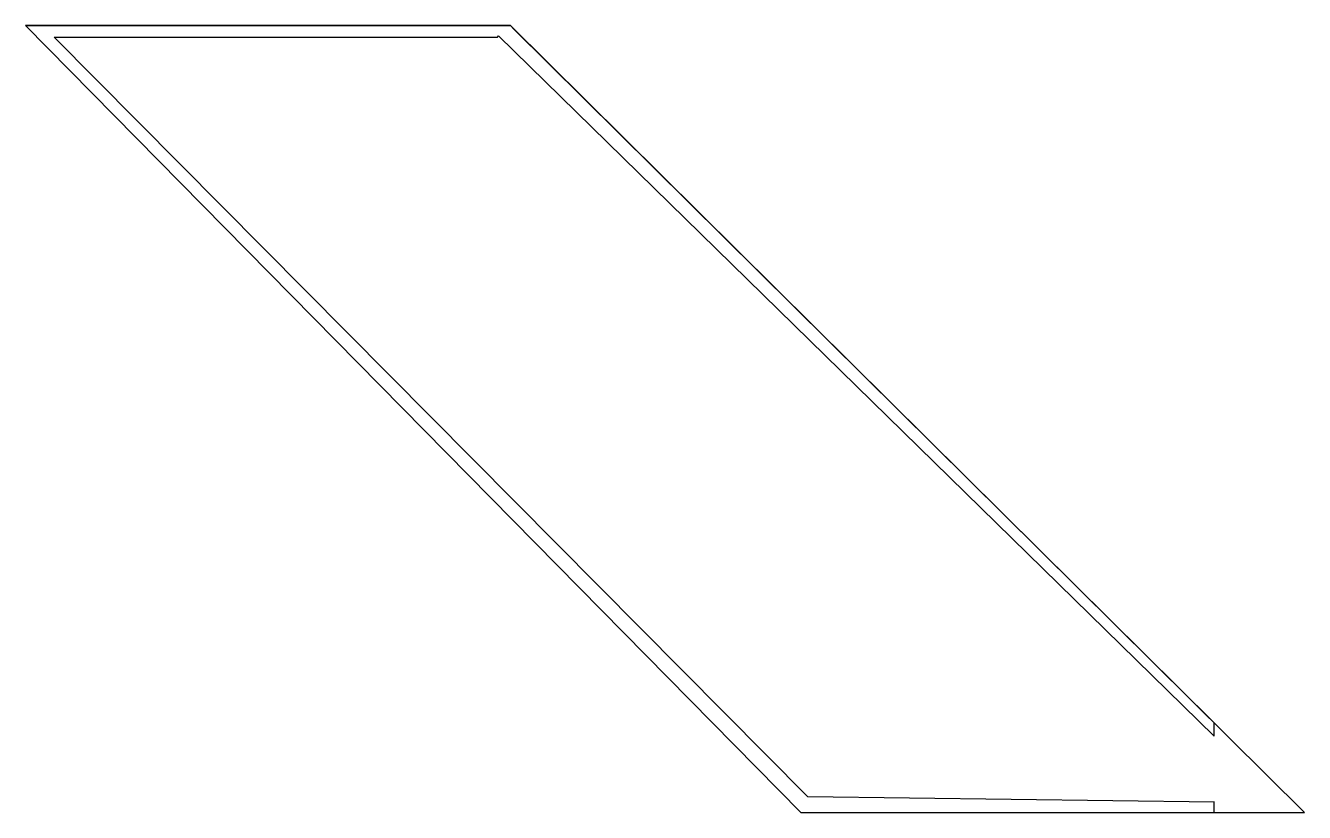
# Model space of a CAD drawing. Header units: millimetres. Extents: x -207 to 17, y 14 to 152.
import ezdxf

# ---------------------------------------------------------------- set-up
doc = ezdxf.new("R2010")
doc.units = ezdxf.units.MM
doc.layers.get('0').update_dxf_attribs({"linetype": 'CONTINUOUS'})

msp = doc.modelspace()

# ---------------------------------------------------------------- linework, layer by layer
for p, q in [((-71.37, 14.39), (-207, 152)), ((-207, 152), (-122.15, 152)), ((16.77, 14.39), (-122.15, 152)), ((-71.37, 14.39), (16.77, 14.39))]:
    msp.add_line(p, q)
msp.add_lwpolyline([(-124.23, 150.2), (0.99, 27.72), (1, 27.72), (1, 30.04), (1, 30.04), (1, 30.04), (-121.62, 151.41), (-122.15, 152), (-207, 152), (-71.37, 14.39), (1, 14.39), (1, 16.16), (1.02, 16.16), (1.02, 16.18), (-70.14, 17.14), (-202, 150), (-124.43, 150)], close=True)

doc.saveas('drawing.dxf')
